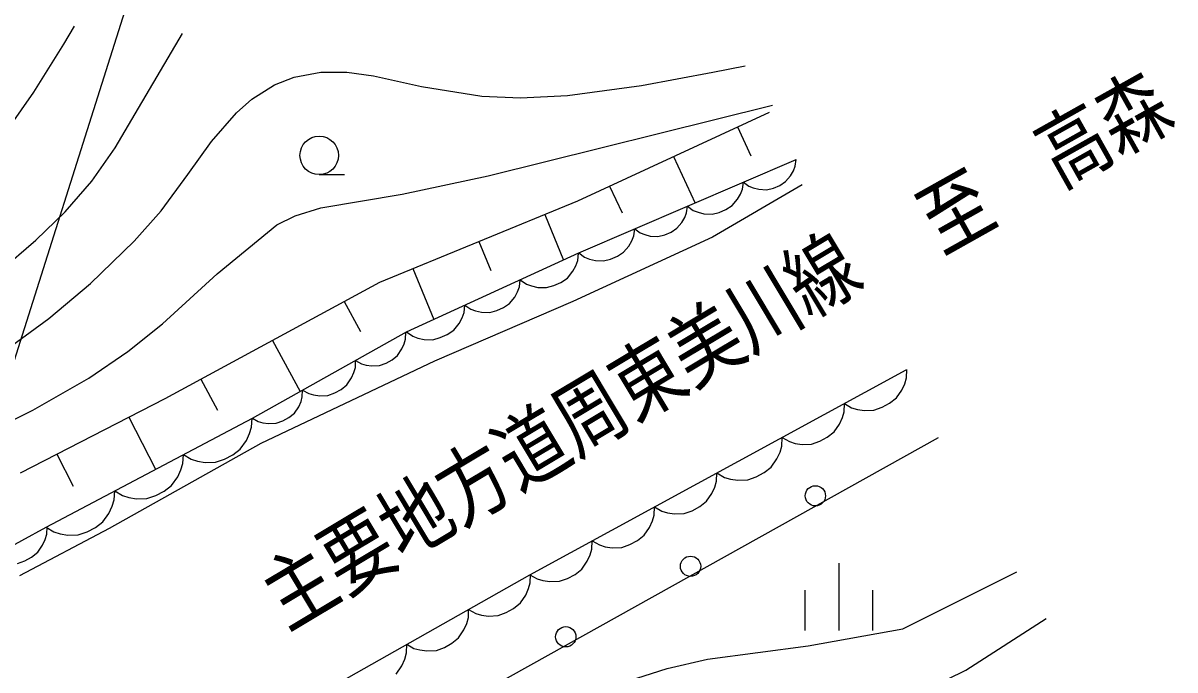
# Model space of a CAD drawing. Units: millimetres, scale not verified. Extents: x 40000 to 680000, y 20000 to 380000.
# Drawn here: x 489630 to 523731, y 299562 to 318711 of the extents above; entities that cross this region are included whole.
import ezdxf
from ezdxf.enums import TextEntityAlignment as Align

# ---------------------------------------------------------------- set-up
doc = ezdxf.new("R2010")
doc.units = ezdxf.units.MM
doc.header["$LTSCALE"] = 1000
doc.layers.add('M-BGD', color=7, linetype='Continuous', lineweight=25)
doc.layers.add('M-STR-STRC', color=7, linetype='Continuous', lineweight=25)
doc.layers.add('M-BMK-HTXT', color=7, linetype='Continuous')
doc.styles.add('ＭＳ ゴシック', font='')
doc.styles.get('ＭＳ ゴシック').set_extended_font_data('MS Gothic')

msp = doc.modelspace()

# ---------------------------------------------------------------- linework, layer by layer
at = {"layer": 'M-BGD'}
for p, q in [((506050, 313450), (511726, 316072)), ((510780, 315635), (511176, 314779)), ((508888, 314761), (509524, 313384)), ((506085, 311905), (512517, 314671)), ((512436, 314340), (512489, 314474)), ((512489, 314474), (512516, 314671)), ((498398, 314223), (499148, 314223)), ((512204, 314018), (512351, 314193)), ((512351, 314193), (512436, 314340)), ((506996, 313887), (507363, 313091)), ((512697, 313917), (510038, 312372)), ((510869, 313649), (510926, 313791)), ((510926, 313791), (510954, 313999)), ((510954, 313999), (511115, 313883)), ((511115, 313883), (511249, 313830)), ((511249, 313830), (511414, 313790)), ((511414, 313790), (511642, 313777)), ((511642, 313777), (511843, 313826)), ((511843, 313826), (512030, 313907)), ((512030, 313907), (512204, 314018)), ((500193, 311042), (506050, 313450)), ((510624, 313308), (510780, 313493)), ((510780, 313493), (510869, 313649)), ((505073, 313048), (505629, 311696)), ((509221, 312957), (509274, 313091)), ((509274, 313091), (509301, 313288)), ((509301, 313288), (509471, 313165)), ((509471, 313165), (509613, 313108)), ((509613, 313108), (509788, 313066)), ((509788, 313066), (510029, 313052)), ((510029, 313052), (510242, 313105)), ((510242, 313105), (510440, 313190)), ((510440, 313190), (510624, 313308)), ((508989, 312635), (509136, 312810)), ((509136, 312810), (509221, 312957)), ((510038, 312372), (505906, 310467)), ((507654, 312266), (507711, 312408)), ((507711, 312408), (507739, 312616)), ((507739, 312616), (507900, 312500)), ((507900, 312500), (508034, 312447)), ((508034, 312447), (508199, 312407)), ((508199, 312407), (508427, 312394)), ((508427, 312394), (508628, 312443)), ((508628, 312443), (508815, 312524)), ((508815, 312524), (508989, 312635)), ((503121, 312246), (503474, 311388)), ((507409, 311925), (507565, 312110)), ((507565, 312110), (507654, 312266)), ((500983, 309569), (506085, 311905)), ((505995, 311529), (506051, 311680)), ((506051, 311680), (506075, 311900)), ((506085, 311905), (506256, 311782)), ((506256, 311782), (506398, 311725)), ((506398, 311725), (506573, 311683)), ((506573, 311683), (506814, 311669)), ((506814, 311669), (507026, 311722)), ((507026, 311722), (507225, 311807)), ((507225, 311807), (507409, 311925)), ((501169, 311443), (501788, 309937)), ((505744, 311163), (505904, 311362)), ((505904, 311362), (505995, 311529)), ((493833, 307593), (500193, 311042)), ((504324, 310901), (504348, 311109)), ((504348, 311109), (504530, 310984)), ((505345, 310939), (505552, 311034)), ((505552, 311034), (505744, 311163)), ((504185, 310599), (504271, 310757)), ((504271, 310757), (504324, 310901)), ((504530, 310984), (504682, 310928)), ((504682, 310928), (504867, 310887)), ((504867, 310887), (505122, 310878)), ((505122, 310878), (505345, 310939)), ((499133, 310467), (499616, 309578)), ((505906, 310467), (501810, 308707)), ((502686, 310140), (502711, 310360)), ((502711, 310360), (502884, 310241)), ((503852, 310289), (504034, 310411)), ((504034, 310411), (504185, 310599)), ((502539, 309822), (502630, 309989)), ((502630, 309989), (502686, 310140)), ((502884, 310241), (503027, 310188)), ((503027, 310188), (503203, 310150)), ((503203, 310150), (503445, 310141)), ((503445, 310141), (503656, 310199)), ((503656, 310199), (503852, 310289)), ((502380, 309623), (502539, 309822)), ((496420, 307018), (500983, 309569)), ((497013, 309318), (497832, 307807)), ((500914, 309219), (500953, 309357)), ((500953, 309357), (500959, 309556)), ((500983, 309569), (501166, 309444)), ((501166, 309444), (501317, 309388)), ((501317, 309388), (501503, 309347)), ((501503, 309347), (501758, 309338)), ((501758, 309338), (501981, 309399)), ((501981, 309399), (502188, 309494)), ((502188, 309494), (502380, 309623)), ((500717, 308875), (500845, 309063)), ((500845, 309063), (500914, 309219)), ((501810, 308707), (496672, 306264)), ((499469, 308516), (499475, 308726)), ((499475, 308726), (499647, 308627)), ((499647, 308627), (499786, 308588)), ((500182, 308576), (500377, 308646)), ((500377, 308646), (500555, 308745)), ((500555, 308745), (500717, 308875)), ((499354, 308205), (499427, 308369)), ((499427, 308369), (499469, 308516)), ((499786, 308588), (499955, 308566)), ((499955, 308566), (500182, 308576)), ((504638, 302382), (515778, 308443)), ((515784, 308207), (515794, 308451)), ((494893, 308168), (495388, 307255)), ((499048, 307868), (499219, 308005)), ((499219, 308005), (499354, 308205)), ((515646, 307845), (515733, 308036)), ((515733, 308036), (515784, 308207)), ((489558, 305401), (493833, 307593)), ((497859, 307511), (497898, 307650)), ((497898, 307650), (497904, 307848)), ((497904, 307848), (498086, 307743)), ((498086, 307743), (498233, 307702)), ((498233, 307702), (498412, 307678)), ((498412, 307678), (498653, 307689)), ((498653, 307689), (498859, 307763)), ((498859, 307763), (499048, 307868)), ((515283, 307456), (515485, 307614)), ((515485, 307614), (515646, 307845)), ((497662, 307167), (497790, 307355)), ((497790, 307355), (497859, 307511)), ((513939, 307203), (513949, 307448)), ((513949, 307448), (514160, 307324)), ((514160, 307324), (514331, 307273)), ((514331, 307273), (514539, 307243)), ((514539, 307243), (514821, 307252)), ((514821, 307252), (515062, 307336)), ((515062, 307336), (515283, 307456)), ((490312, 303784), (496420, 307018)), ((492764, 307045), (493556, 305502)), ((496396, 306745), (496410, 307013)), ((496420, 307018), (496592, 306920)), ((496592, 306920), (496731, 306880)), ((497127, 306868), (497322, 306938)), ((497322, 306938), (497500, 307038)), ((497500, 307038), (497662, 307167)), ((513801, 306841), (513888, 307032)), ((513888, 307032), (513939, 307203)), ((496339, 306559), (496396, 306745)), ((496731, 306880), (496900, 306858)), ((496900, 306858), (497127, 306868)), ((513439, 306453), (513640, 306610)), ((513640, 306610), (513801, 306841)), ((496672, 306264), (492181, 303749)), ((496061, 306099), (496241, 306350)), ((496241, 306350), (496339, 306559)), ((516717, 306437), (502248, 298370)), ((512094, 306188), (512105, 306444)), ((512105, 306444), (512316, 306320)), ((512316, 306320), (512486, 306269)), ((512486, 306269), (512694, 306239)), ((512694, 306239), (512976, 306249)), ((512976, 306249), (513217, 306332)), ((513217, 306332), (513439, 306453)), ((490627, 305949), (491110, 305006)), ((494363, 305669), (494378, 305937)), ((494378, 305937), (494607, 305798)), ((495595, 305800), (495839, 305930)), ((495839, 305930), (496061, 306099)), ((511949, 305809), (512041, 306009)), ((512041, 306009), (512094, 306188)), ((494306, 305482), (494363, 305669)), ((494607, 305798), (494794, 305741)), ((494794, 305741), (495021, 305705)), ((495021, 305705), (495329, 305712)), ((495329, 305712), (495595, 305800)), ((511570, 305402), (511781, 305567)), ((511781, 305567), (511949, 305809)), ((494029, 305023), (494208, 305274)), ((494208, 305274), (494306, 305482)), ((510162, 305148), (510172, 305393)), ((510172, 305393), (510393, 305263)), ((510393, 305263), (510572, 305210)), ((510572, 305210), (510790, 305178)), ((511085, 305188), (511338, 305276)), ((511338, 305276), (511570, 305402)), ((492331, 304593), (492345, 304861)), ((492345, 304861), (492575, 304722)), ((493806, 304853), (494029, 305023)), ((510024, 304786), (510111, 304977)), ((510111, 304977), (510162, 305148)), ((510790, 305178), (511085, 305188)), ((492273, 304406), (492331, 304593)), ((492575, 304722), (492761, 304665)), ((492761, 304665), (492988, 304629)), ((492988, 304629), (493297, 304636)), ((493297, 304636), (493562, 304724)), ((493562, 304724), (493806, 304853)), ((509661, 304398), (509863, 304555)), ((509863, 304555), (510024, 304786)), ((491996, 303947), (492175, 304198)), ((492175, 304198), (492273, 304406)), ((508317, 304144), (508327, 304389)), ((508327, 304389), (508538, 304265)), ((508538, 304265), (508709, 304214)), ((508709, 304214), (508917, 304184)), ((508917, 304184), (509199, 304194)), ((509199, 304194), (509440, 304277)), ((509440, 304277), (509661, 304398)), ((491773, 303777), (491996, 303947)), ((508179, 303783), (508267, 303974)), ((508267, 303974), (508317, 304144)), ((487007, 301988), (490312, 303784)), ((492181, 303749), (489522, 302347)), ((490290, 303427), (490336, 303581)), ((490312, 303784), (490542, 303646)), ((490336, 303581), (490345, 303803)), ((490542, 303646), (490728, 303588)), ((490728, 303588), (490956, 303552)), ((490956, 303552), (491264, 303560)), ((491264, 303560), (491529, 303648)), ((491529, 303648), (491773, 303777)), ((507817, 303394), (508018, 303552)), ((508018, 303552), (508179, 303783)), ((490065, 303045), (490211, 303254)), ((490211, 303254), (490290, 303427)), ((506472, 303141), (506483, 303386)), ((506483, 303386), (506694, 303261)), ((506694, 303261), (506865, 303211)), ((506865, 303211), (507072, 303180)), ((507072, 303180), (507354, 303190)), ((507354, 303190), (507595, 303274)), ((507595, 303274), (507817, 303394)), ((489683, 302794), (489883, 302902)), ((489883, 302902), (490065, 303045)), ((506335, 302779), (506422, 302970)), ((506422, 302970), (506472, 303141)), ((489464, 302718), (489683, 302794)), ((505972, 302391), (506173, 302548)), ((506173, 302548), (506335, 302779)), ((513776, 302726), (513776, 300726)), ((495419, 297175), (504638, 302382)), ((504594, 301971), (504642, 302143)), ((504638, 302382), (504849, 302258)), ((504642, 302143), (504648, 302388)), ((504849, 302258), (505020, 302207)), ((505020, 302207), (505228, 302177)), ((505228, 302177), (505509, 302187)), ((505509, 302187), (505751, 302270)), ((505751, 302270), (505972, 302391)), ((504510, 301779), (504594, 301971)), ((512776, 301926), (512776, 300726)), ((514776, 301926), (514776, 300726)), ((504154, 301385), (504352, 301545)), ((504352, 301545), (504510, 301779)), ((502766, 300938), (502813, 301110)), ((502813, 301110), (502820, 301355)), ((502820, 301355), (503033, 301234)), ((503033, 301234), (503204, 301186)), ((503204, 301186), (503413, 301159)), ((503413, 301159), (503694, 301173)), ((503694, 301173), (503934, 301261)), ((503934, 301261), (504154, 301385)), ((502681, 300746), (502766, 300938)), ((502325, 300352), (502524, 300513)), ((502524, 300513), (502681, 300746)), ((500985, 300066), (500991, 300322)), ((500991, 300322), (501204, 300201)), ((501204, 300201), (501376, 300154)), ((501376, 300154), (501584, 300127)), ((501584, 300127), (501866, 300141)), ((501866, 300141), (502106, 300228)), ((502106, 300228), (502325, 300352)), ((500846, 299684), (500935, 299886)), ((500935, 299886), (500985, 300066)), ((500681, 299440), (500846, 299684))]:
    msp.add_line(p, q, dxfattribs=at)
for points in [[(473464, 306122), (474662, 306208), (475653, 306384), (476990, 306806), (478126, 307271), (479761, 308030), (481525, 308970), (482990, 309867), (484631, 311011), (485881, 312008), (487060, 313093), (488025, 314109), (488915, 315192), (489952, 316665), (490836, 318090), (491153, 318623)], [(458521, 295057), (460426, 295670), (462469, 296443), (464283, 297285), (466055, 298219), (474353, 302996), (482832, 307481), (485247, 308893), (487627, 310412), (488919, 311357), (490010, 312285), (490876, 313125), (491667, 314033), (492361, 315015), (492948, 316026), (494355, 318404)], [(488621, 308670), (490398, 309969), (491625, 311001), (492924, 312251), (493715, 313156), (494511, 314231), (495210, 315204), (495946, 316051), (496403, 316453), (497079, 316882), (497653, 317106), (498447, 317252), (499211, 317255), (500007, 317148), (501428, 316830), (503212, 316550), (504352, 316500), (505748, 316567), (507934, 316865), (510047, 317255), (511012, 317444)], [(488312, 306449), (489923, 307251), (491577, 308196), (492736, 308986), (493758, 309808), (495380, 311289), (497143, 312736), (497690, 313003), (498445, 313239), (500858, 313647), (503404, 314190), (511814, 316283)], [(492651, 292812), (493255, 292795), (493763, 292924), (494652, 293409), (495443, 293716), (496430, 293933), (497397, 294285), (498373, 294986), (499542, 295691), (501853, 296594), (504148, 297623), (505793, 298471), (507551, 299245), (508696, 299609), (509896, 299879), (512870, 300275), (515672, 300779), (519049, 302463)], [(498905, 294292), (500822, 294863), (502519, 295471), (503580, 295805), (504750, 296061), (506863, 296408), (508950, 296868), (510849, 297502), (512598, 297962), (513975, 298223), (515401, 298609), (516458, 299021), (517536, 299551), (519923, 301084)]]:
    msp.add_lwpolyline(points, dxfattribs=at)
for centre, radius in [((498398, 314793), 570), ((513086, 304717), 300), ((509391, 302630), 300), ((505697, 300544), 300)]:
    msp.add_circle(centre, radius, dxfattribs=at)
at = {"layer": 'M-STR-STRC'}
msp.add_line((487523, 302889), (495420, 327817), dxfattribs=at)

# ---------------------------------------------------------------- texts
at = {"layer": 'M-BMK-HTXT', "style": 'ＭＳ ゴシック', "width": 0.8}
for s, rotation, p in [('至\u3000高森', 29.3, (517090, 311371)), ('主要地方道周東美川線', 30.9, (497711, 300257))]:
    msp.add_text(s, height=1833, rotation=rotation, dxfattribs=at).set_placement(p, align=Align.BOTTOM_LEFT)

doc.saveas('drawing.dxf')
